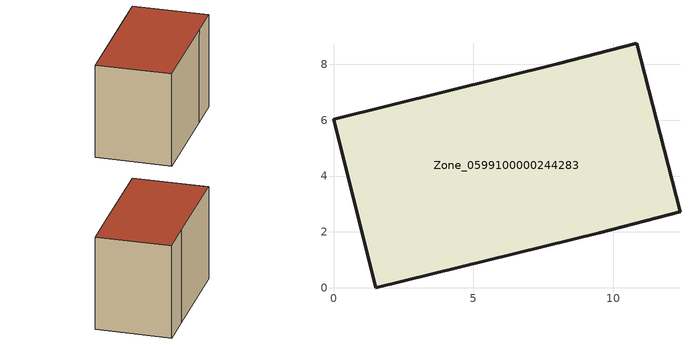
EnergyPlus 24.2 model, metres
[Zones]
Zone_0599100000244283
 floor ground (C_G): 10.85,8.75 12.39,2.73 9.53,1.98 1.51,0 0,6.03 8.02,8.02 z0
 wall outside (C_F): 8.02,8.02 0,6.03 1.51,0 9.53,1.98 12.39,2.73 10.85,8.75 8.02,8.02 z0:7.99
 roof outside (C_R): 12.39,2.73 10.85,8.75 8.02,8.02 0,6.03 1.51,0 9.53,1.98 z7.99
[BUILDING]
Pand.0599100000244283: North Axis=0; Terrain=City; Loads Convergence Tolerance Value=0.04; Temperature Convergence Tolerance Value=0.4; Solar Distribution=FullExterior; Maximum Number of Warmup Days=25; Minimum Number of Warmup Days=1
[Site:Location]
Rotterdam.The.Hague.AP_ZH_NLD Design_Conditions: Latitude=51.96; Longitude=4.45; Time Zone=1; Elevation=-4.5
[SITE:GROUNDTEMPERATURE:BUILDINGSURFACE]
18, 18, 18, 18, 18, 18, 18, 18, 18, 18, 18, 18
[MATERIAL] Thermal Absorptance=0.9; Solar Absorptance=0.7; Visible Absorptance=0.7
Name | Roughness | Thickness | Conductivity | Density | Specific Heat
G.TI.1965-1974 | MediumSmooth | 0.15 | 0.882353 | 540 | 1210
F.TI.1965-1974 | Rough | 0.3 | 0.697674 | 1920 | 840
R.TI.1965-1974 | MediumRough | 0.2 | 0.232558 | 1500 | 1000
[CONSTRUCTION]
C_G: G.TI.1965-1974
C_F: F.TI.1965-1974
C_R: R.TI.1965-1974
[ZONE]
Zone_0599100000244283: Type=1; Multiplier=1; Ceiling Height=Autocalculate; Volume=Autocalculate; Floor Area=autocalculate; Part of Total Floor Area=Yes
[ZONEINFILTRATION:DESIGNFLOWRATE]
Infil_Zone_0599100000244283: Zone or ZoneList or Space or SpaceList=Zone_0599100000244283; Schedule=AlwaysOn; Design Flow Rate Calculation Method=Flow/Area; Flow Rate per Floor Area=0.003; Constant Term Coefficient=1; Temperature Term Coefficient=0; Velocity Term Coefficient=0; Velocity Squared Term Coefficient=0
[HVACTEMPLATE:ZONE:IDEALLOADSAIRSYSTEM]
Zone_0599100000244283: Maximum Heating Supply Air Temperature=50; Minimum Cooling Supply Air Temperature=13; Maximum Heating Supply Air Humidity Ratio=0.0156; Minimum Cooling Supply Air Humidity Ratio=0.0077; Heating Limit=NoLimit; Cooling Limit=NoLimit; Dehumidification Control Type=ConstantSensibleHeatRatio; Cooling Sensible Heat Ratio=0.7; Dehumidification Setpoint=60; Humidification Control Type=None; Humidification Setpoint=30; Outdoor Air Method=None; Outdoor Air Flow Rate per Person=0.00944; Outdoor Air Flow Rate per Zone Floor Area=0; Outdoor Air Flow Rate per Zone=0; Demand Controlled Ventilation Type=None; Outdoor Air Economizer Type=NoEconomizer; Heat Recovery Type=None; Sensible Heat Recovery Effectiveness=0.7; Latent Heat Recovery Effectiveness=0.65
[ZONECONTROL:THERMOSTAT]
ThermostatControl_Zone_0599100000244283: Zone or ZoneList=Zone_0599100000244283; Control Type Schedule=DualSetpointControlType; Control 1=Thermostat_Zone_0599100000244283; Temperature Difference Between Cutout And Setpoint=0
[THERMOSTATSETPOINT:DUALSETPOINT]
Thermostat_Zone_0599100000244283: Heating Setpoint Temperature Schedule=HeatingSetpoint_Zone_0599100000244283; Cooling Setpoint Temperature Schedule=CoolingSetpoint_Zone_0599100000244283
[SCHEDULE:COMPACT]
HeatingSetpoint_Zone_0599100000244283: Through: 12/31, For: AllDays, Until: 24:00, 21
CoolingSetpoint_Zone_0599100000244283: Through: 12/31, For: AllDays, Until: 24:00, 24
DualSetpointControlType: Through: 12/31, For: AllDays, Until: 24:00, 4
AlwaysOn: Through: 12/31, For: AllDays, Until: 24:00, 1
